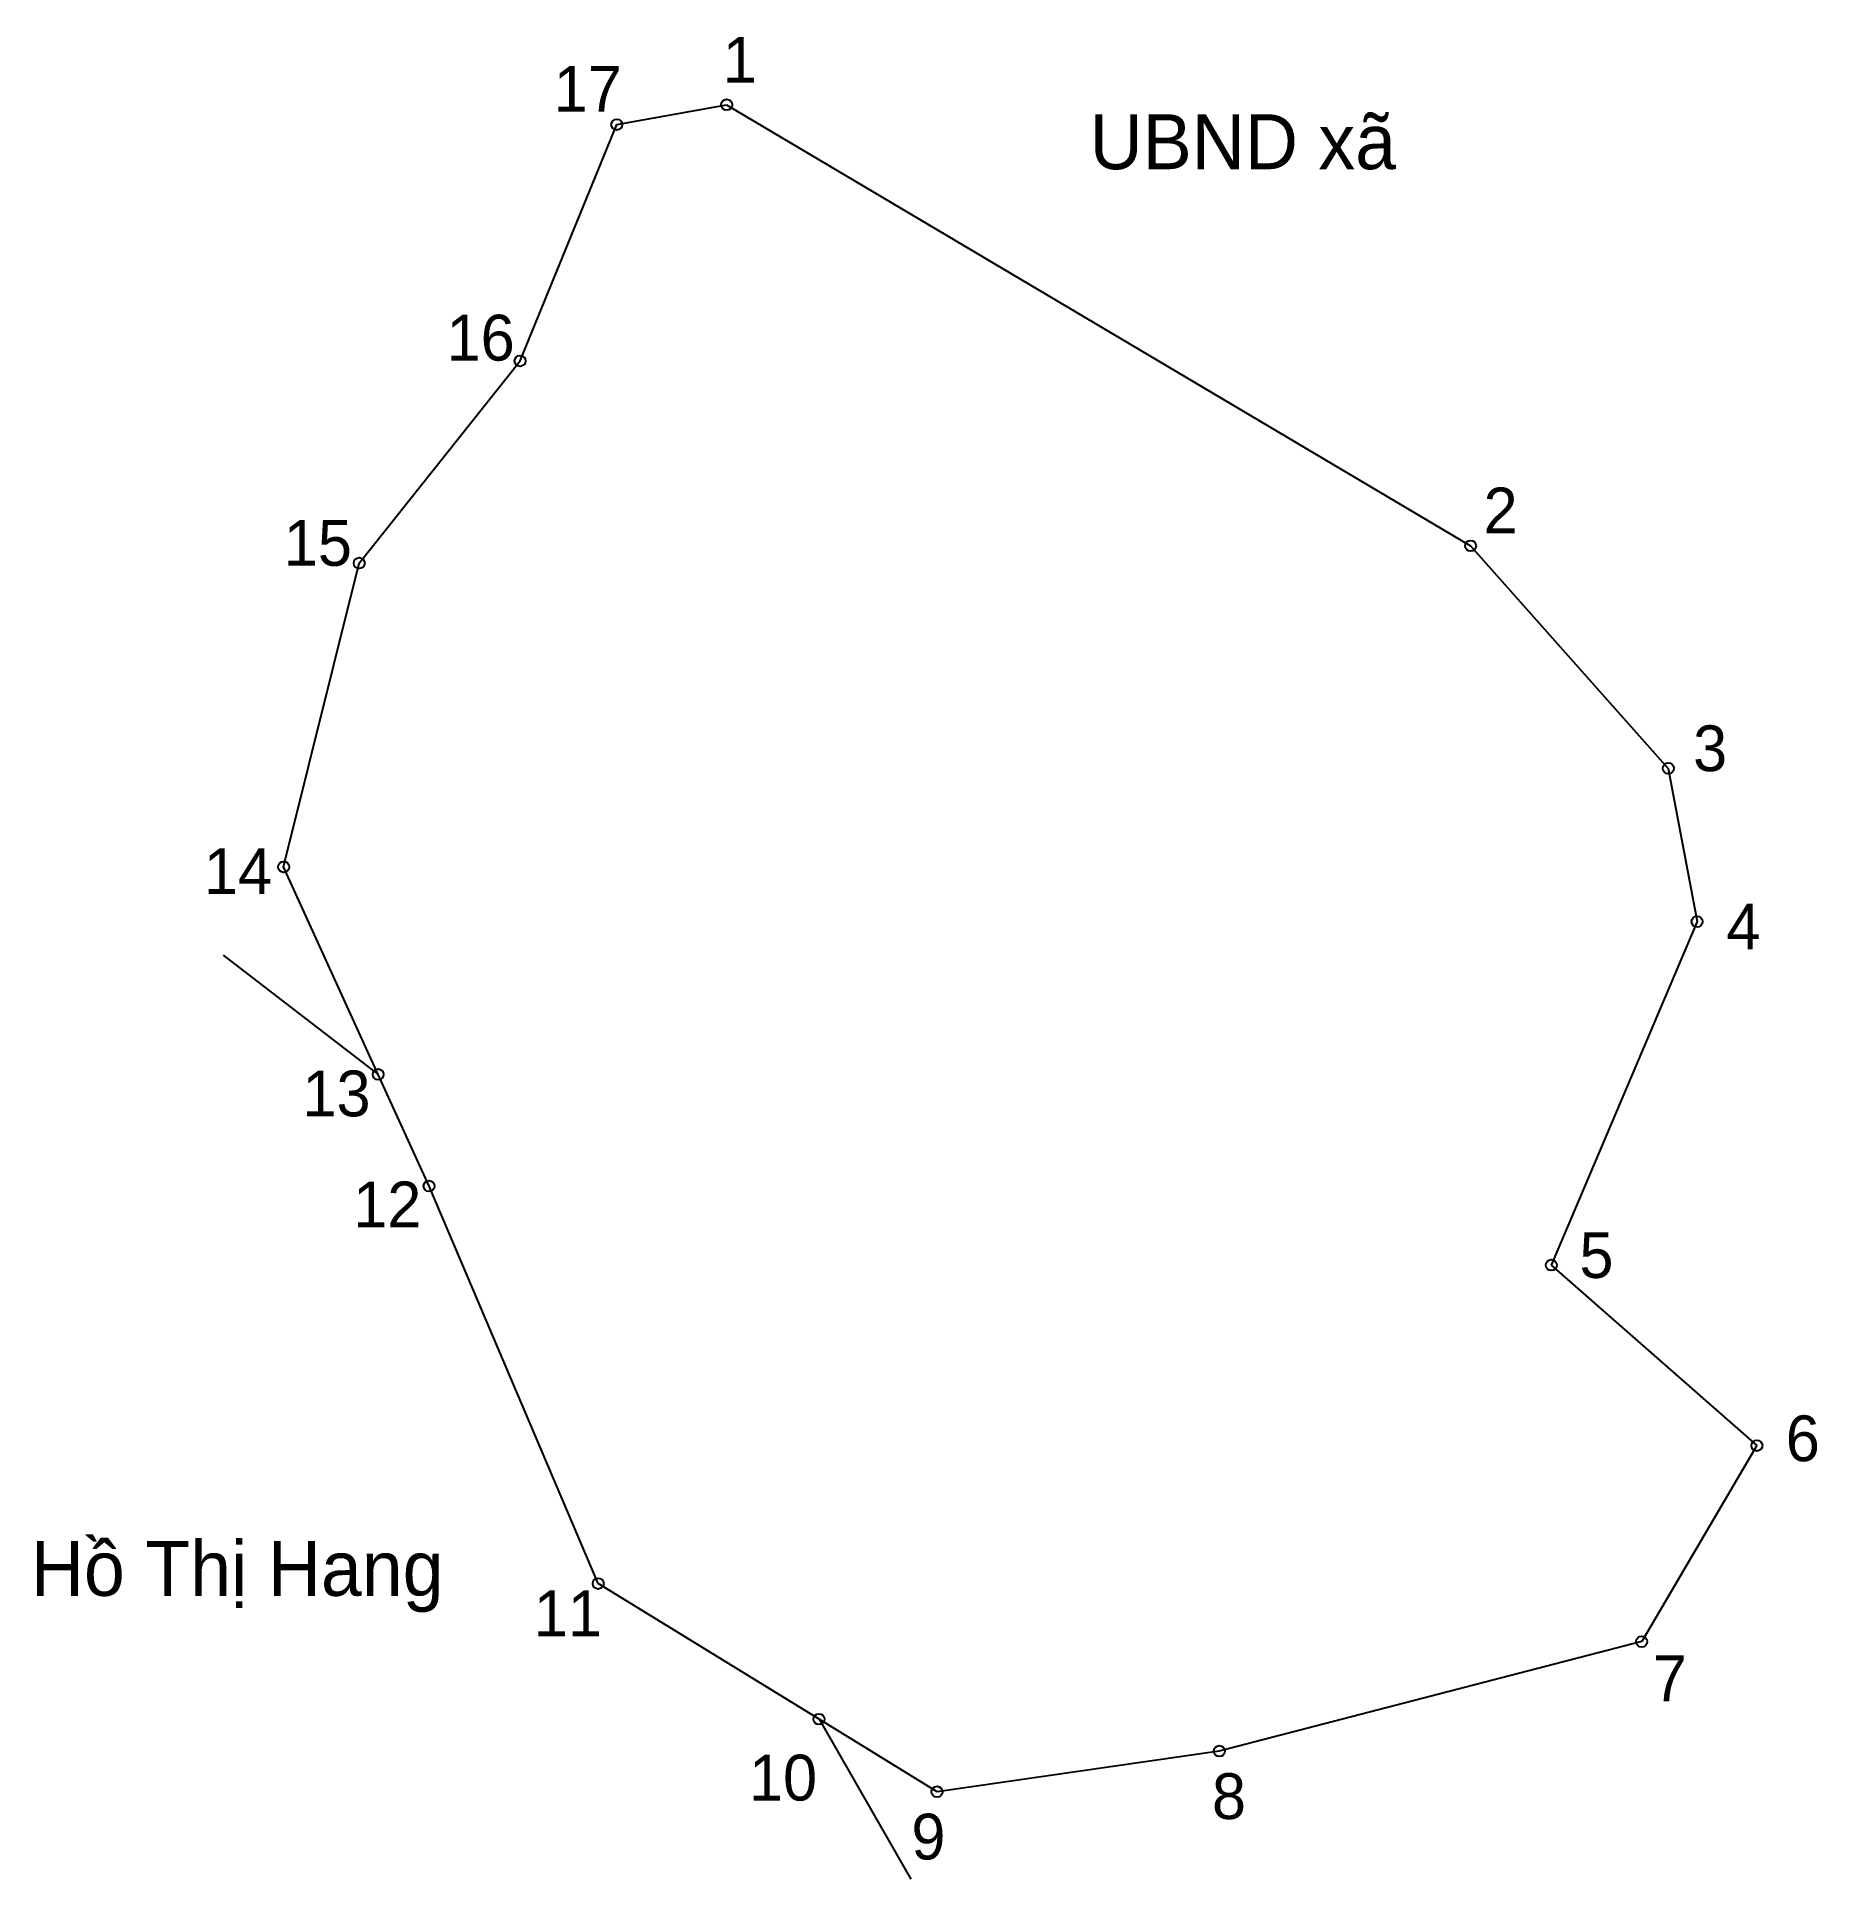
# Model space of a CAD drawing. Extents: x 547201 to 547308, y 1824062 to 1824173.
import ezdxf

# ---------------------------------------------------------------- set-up
doc = ezdxf.new("R2010")
doc.units = 0
for name, color, linetype in [('CanhThua', 7, 'Continuous'), ('MocDinhThua', 7, 'Continuous'), ('RauThua', 7, 'Continuous'), ('SoHieuDinhThua', 7, 'Continuous'), ('TenChuLanCan', 7, 'Continuous')]:
    doc.layers.add(name, color=color, linetype=linetype)

msp = doc.modelspace()

# ---------------------------------------------------------------- linework, layer by layer
at = {"layer": 'CanhThua'}
for p, q in [((547236.2, 1824167.54), (547242.8, 1824168.73)), ((547242.8, 1824168.73), (547287.5, 1824142.23)), ((547230.39, 1824153.34), (547236.2, 1824167.54)), ((547220.72, 1824141.19), (547230.39, 1824153.34)), ((547287.5, 1824142.23), (547299.38, 1824128.86)), ((547216.18, 1824122.94), (547220.72, 1824141.19)), ((547299.38, 1824128.86), (547301.11, 1824119.65)), ((547221.86, 1824110.47), (547216.18, 1824122.94)), ((547301.11, 1824119.65), (547292.35, 1824099.01)), ((547224.92, 1824103.76), (547221.86, 1824110.47)), ((547235.08, 1824079.88), (547224.92, 1824103.76)), ((547292.35, 1824099.01), (547304.7, 1824088.17)), ((547304.7, 1824088.17), (547297.78, 1824076.39)), ((547248.35, 1824071.73), (547235.08, 1824079.88)), ((547297.78, 1824076.39), (547272.4, 1824069.81)), ((547255.44, 1824067.37), (547248.35, 1824071.73)), ((547272.4, 1824069.81), (547255.44, 1824067.37))]:
    msp.add_line(p, q, dxfattribs=at)
at = {"layer": 'MocDinhThua'}
for centre in [(547242.8, 1824168.73), (547236.2, 1824167.54), (547230.39, 1824153.34), (547287.5, 1824142.23), (547220.72, 1824141.19), (547299.38, 1824128.86), (547216.18, 1824122.94), (547301.11, 1824119.65), (547221.86, 1824110.47), (547224.92, 1824103.76), (547292.35, 1824099.01), (547304.7, 1824088.17), (547235.08, 1824079.88), (547297.78, 1824076.39), (547248.35, 1824071.73), (547272.4, 1824069.81), (547255.44, 1824067.37)]:
    msp.add_circle(centre, 0.33, dxfattribs=at)
at = {"layer": 'RauThua'}
for p, q in [((547212.54, 1824117.64), (547221.86, 1824110.47)), ((547248.35, 1824071.73), (547253.86, 1824062.12))]:
    msp.add_line(p, q, dxfattribs=at)

# ---------------------------------------------------------------- texts
at = {"layer": 'SoHieuDinhThua'}
for s, height, p in [('1', 2.75, (547242.57, 1824170.06)), ('17', 2.753, (547232.41, 1824168.31)), ('16', 2.753, (547225.97, 1824153.36)), ('2', 2.75, (547288.28, 1824142.98)), ('15', 2.753, (547216.19, 1824141.03)), ('3', 2.75, (547300.87, 1824128.69)), ('14', 2.753, (547211.39, 1824121.31)), ('4', 2.75, (547302.87, 1824117.98)), ('13', 2.753, (547217.31, 1824107.95)), ('12', 2.753, (547220.36, 1824101.28)), ('5', 2.75, (547294.04, 1824098.24)), ('6', 2.75, (547306.44, 1824087.23)), ('11', 2.753, (547231.21, 1824076.71)), ('7', 2.75, (547298.45, 1824072.81)), ('10', 2.753, (547244.14, 1824066.84)), ('8', 2.75, (547271.96, 1824065.73)), ('9', 2.75, (547253.9, 1824063.3))]:
    msp.add_text(s, height=height, dxfattribs=at).set_placement(p)
at = {"layer": 'TenChuLanCan'}
for s, height, p in [('UBND xã', 3.304, (547264.61, 1824164.86)), ('Hồ Thị Hang', 3.3037, (547200.99, 1824079.14))]:
    msp.add_text(s, height=height, dxfattribs=at).set_placement(p)

doc.saveas('drawing.dxf')
